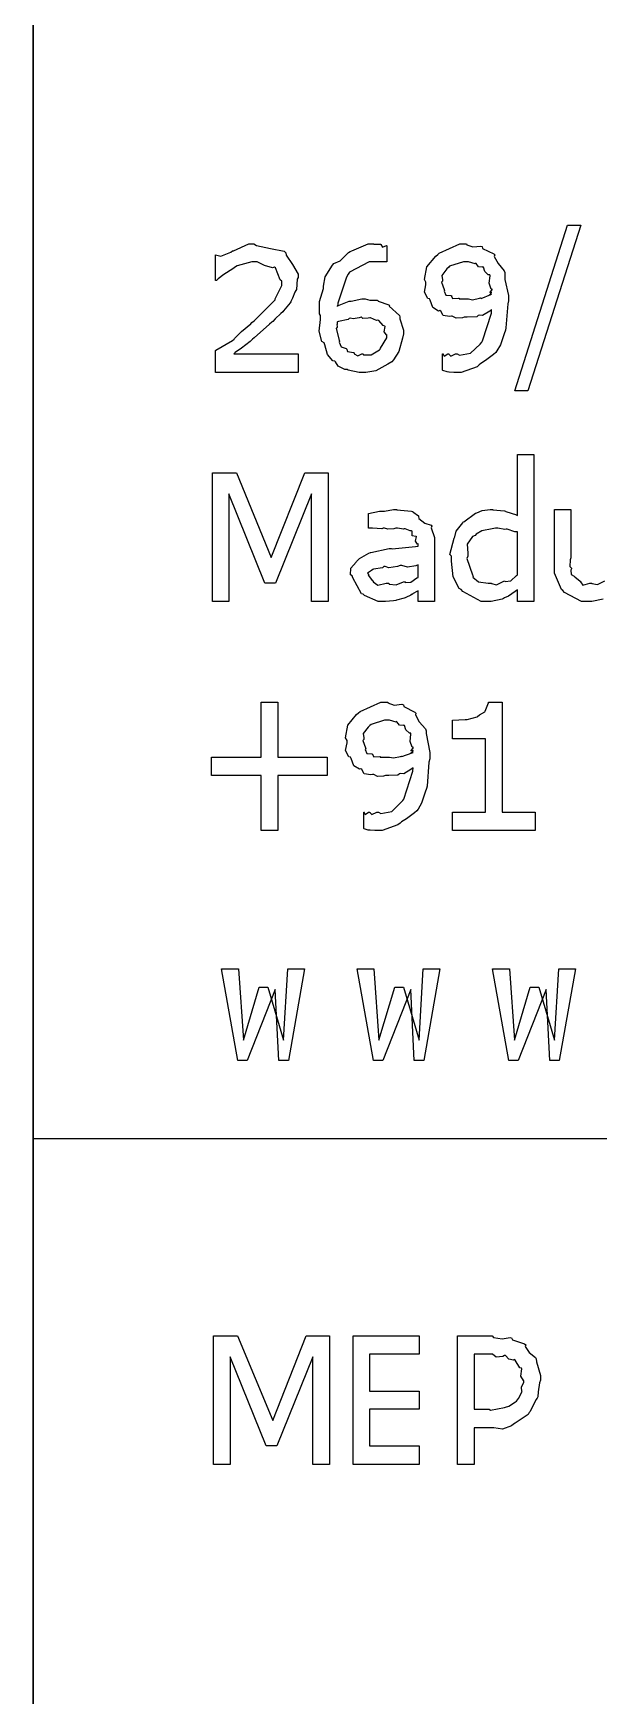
# Model space of a CAD drawing. Extents: x 0 to 23.4, y 0 to 16.5.
# Drawn here: x 19.016 to 19.374, y 1.259 to 2.311 of the extents above; entities that cross this region are included whole.
import ezdxf

# ---------------------------------------------------------------- set-up
doc = ezdxf.new("R2010")
doc.units = 0
doc.layers.get('0').update_dxf_attribs({"linetype": 'CONTINUOUS'})

msp = doc.modelspace()

# ---------------------------------------------------------------- linework, layer by layer
at = {"color": 0}
for points in [[(19.0161, 0.45627), (19.0161, 16.0978)], [(19.0161, 16.0978), (19.0161, 0.45627)], [(19.0161, 16.0978), (19.0161, 0.45627)], [(19.3771, 1.95281), (19.3699, 1.95133), (19.3674, 1.95133), (19.3635, 1.95133), (19.3526, 1.95714), (19.3517, 1.95828), (19.3507, 1.95888), (19.3463, 1.96935), (19.3463, 1.97282), (19.3463, 2.0095), (19.3567, 2.0095), (19.3567, 1.97889), (19.3563, 1.97765), (19.356, 1.97353), (19.3571, 1.97239), (19.3571, 1.97194), (19.3568, 1.97125), (19.3569, 1.96847), (19.3589, 1.96733), (19.3592, 1.96696), (19.3592, 1.96696), (19.3626, 1.96414), (19.3631, 1.96392), (19.3629, 1.96371), (19.3643, 1.96169), (19.3688, 1.96306), (19.3701, 1.96306), (19.3701, 1.96272), (19.3736, 1.96203), (19.3782, 1.96451)], [(19.0161, 1.61133), (22.9271, 1.61133)]]:
    msp.add_lwpolyline(points, dxfattribs=at)
for points in [[(19.3631, 2.18951), (19.3294, 2.08469), (19.3213, 2.08469), (19.3546, 2.18951), (19.3631, 2.18951)], [(19.1839, 2.0964), (19.1315, 2.0964), (19.1315, 2.11029), (19.1317, 2.11051), (19.1424, 2.11649), (19.1433, 2.11746), (19.1436, 2.11789), (19.1481, 2.12218), (19.1539, 2.12717), (19.1547, 2.12788), (19.156, 2.12912), (19.1686, 2.14154), (19.1693, 2.14242), (19.1694, 2.14296), (19.1735, 2.15136), (19.1735, 2.15414), (19.1725, 2.15489), (19.1696, 2.16249), (19.1689, 2.16303), (19.1676, 2.16265), (19.1626, 2.16411), (19.1579, 2.16629), (19.1563, 2.16629), (19.1547, 2.16629), (19.1454, 2.16379), (19.1443, 2.16325), (19.1426, 2.16189), (19.1369, 2.15826), (19.1332, 2.15554), (19.1322, 2.15457), (19.1315, 2.15457), (19.1315, 2.17085), (19.1315, 2.17085), (19.135, 2.16986), (19.1413, 2.17253), (19.1424, 2.17324), (19.1429, 2.17339), (19.1526, 2.17779), (19.1558, 2.17779), (19.1575, 2.17681), (19.1665, 2.17492), (19.175, 2.17312), (19.1762, 2.17215), (19.1764, 2.17068), (19.1803, 2.16465), (19.1839, 2.15858), (19.1839, 2.15653), (19.1833, 2.15543), (19.1828, 2.14893), (19.1825, 2.14828), (19.1819, 2.14708), (19.1804, 2.14339), (19.1796, 2.14165), (19.1793, 2.14111), (19.1788, 2.14035), (19.1746, 2.13536), (19.1742, 2.13482), (19.1729, 2.13374), (19.1694, 2.13032), (19.1678, 2.12864), (19.1672, 2.1281), (19.1658, 2.1269), (19.156, 2.11833), (19.155, 2.11746), (19.1535, 2.11604), (19.1481, 2.11176), (19.144, 2.10889), (19.1431, 2.10813), (19.1839, 2.10813), (19.1839, 2.0964)], [(19.2506, 2.12071), (19.25, 2.11811), (19.2478, 2.10969), (19.2443, 2.10433), (19.2432, 2.10314), (19.2408, 2.10151), (19.2332, 2.09728), (19.2269, 2.0964), (19.225, 2.0964), (19.2225, 2.0964), (19.2157, 2.09787), (19.215, 2.09814), (19.2135, 2.09831), (19.2092, 2.10026), (19.2076, 2.10303), (19.2071, 2.10357), (19.206, 2.10374), (19.2026, 2.10775), (19.2008, 2.11388), (19.2004, 2.11507), (19.199, 2.11589), (19.1972, 2.1224), (19.1982, 2.12993), (19.1982, 2.13243), (19.1974, 2.13351), (19.1974, 2.14122), (19.1999, 2.14958), (19.2001, 2.15088), (19.1999, 2.15099), (19.2011, 2.15696), (19.2057, 2.16433), (19.2065, 2.16542), (19.2065, 2.16542), (19.2106, 2.16704), (19.2158, 2.17225), (19.2169, 2.17301), (19.2179, 2.17324), (19.2283, 2.17779), (19.2319, 2.17779), (19.2319, 2.17746), (19.2361, 2.17763), (19.2364, 2.17757), (19.2364, 2.17725), (19.2374, 2.17572), (19.2399, 2.17665), (19.2401, 2.17649), (19.2401, 2.16629), (19.2397, 2.16629), (19.2387, 2.16629), (19.2367, 2.16629), (19.236, 2.16629), (19.235, 2.16629), (19.2318, 2.16629), (19.2308, 2.16629), (19.229, 2.16629), (19.2165, 2.15978), (19.2156, 2.15847), (19.2146, 2.15668), (19.209, 2.14025), (19.2089, 2.13807), (19.2089, 2.13851), (19.2162, 2.14139), (19.2169, 2.14154), (19.2175, 2.1415), (19.2242, 2.14285), (19.2264, 2.14285), (19.2264, 2.14285), (19.2293, 2.14204), (19.2339, 2.14214), (19.2344, 2.14199), (19.2346, 2.14154), (19.2413, 2.13917), (19.2418, 2.13872), (19.2415, 2.13824), (19.2481, 2.13232), (19.2483, 2.13157), (19.2483, 2.13026), (19.2506, 2.1231), (19.2506, 2.12071)], [(19.3172, 2.14176), (19.3167, 2.13976), (19.3156, 2.12451), (19.3153, 2.1231), (19.3144, 2.12082), (19.3121, 2.11388), (19.3099, 2.10997), (19.3092, 2.109), (19.3076, 2.10769), (19.3026, 2.10394), (19.2996, 2.10194), (19.2986, 2.10118), (19.2974, 2.09999), (19.2872, 2.0964), (19.2838, 2.0964), (19.2826, 2.0964), (19.2796, 2.09663), (19.2793, 2.09663), (19.2783, 2.09668), (19.2756, 2.0976), (19.2753, 2.09771), (19.2753, 2.10813), (19.276, 2.10813), (19.2758, 2.10792), (19.2765, 2.10667), (19.2787, 2.10813), (19.2794, 2.10813), (19.2793, 2.10796), (19.2806, 2.10667), (19.2836, 2.10813), (19.2847, 2.10813), (19.2861, 2.10721), (19.2932, 2.10851), (19.2993, 2.11431), (19.3003, 2.1155), (19.3008, 2.11632), (19.3065, 2.13396), (19.3065, 2.13612), (19.3053, 2.13504), (19.3008, 2.13243), (19.2986, 2.1326), (19.2979, 2.13243), (19.2971, 2.13157), (19.2911, 2.13135), (19.2892, 2.13135), (19.2881, 2.13086), (19.284, 2.13064), (19.2815, 2.13189), (19.281, 2.132), (19.2799, 2.13167), (19.2758, 2.13232), (19.2743, 2.13504), (19.2736, 2.13547), (19.2728, 2.13519), (19.2692, 2.13743), (19.2675, 2.14214), (19.2671, 2.14285), (19.2661, 2.14312), (19.2639, 2.14719), (19.2649, 2.15192), (19.2649, 2.15349), (19.264, 2.15517), (19.2654, 2.16314), (19.2711, 2.16997), (19.2724, 2.17106), (19.2732, 2.17176), (19.2864, 2.17779), (19.2907, 2.17779), (19.2908, 2.17719), (19.2947, 2.17589), (19.2997, 2.17638), (19.3006, 2.17606), (19.3008, 2.17492), (19.3079, 2.17144), (19.3085, 2.17085), (19.3082, 2.16976), (19.3106, 2.16525), (19.3144, 2.16075), (19.3149, 2.15956), (19.3149, 2.15511), (19.3172, 2.14513), (19.3172, 2.14176)], [(19.3068, 2.14914), (19.3063, 2.14914), (19.305, 2.15283), (19.3056, 2.1575), (19.3053, 2.15804), (19.3044, 2.1581), (19.3022, 2.16021), (19.3014, 2.16292), (19.301, 2.16325), (19.3006, 2.16292), (19.2981, 2.16314), (19.2967, 2.16531), (19.2961, 2.16542), (19.296, 2.1651), (19.2919, 2.16629), (19.2906, 2.16629), (19.2886, 2.16629), (19.2799, 2.16357), (19.2793, 2.16303), (19.2781, 2.16189), (19.2749, 2.15782), (19.2753, 2.15506), (19.2753, 2.15414), (19.2747, 2.15343), (19.2764, 2.14887), (19.2767, 2.14849), (19.2764, 2.14785), (19.2775, 2.14518), (19.2807, 2.14507), (19.2813, 2.14481), (19.281, 2.14469), (19.2818, 2.14307), (19.2856, 2.14339), (19.286, 2.14328), (19.286, 2.1429), (19.2904, 2.14285), (19.2918, 2.14285), (19.2918, 2.14285), (19.2943, 2.14242), (19.2988, 2.14339), (19.2994, 2.1435), (19.2999, 2.14324), (19.3061, 2.14567), (19.3065, 2.14589), (19.3063, 2.14572), (19.3053, 2.14556), (19.3065, 2.14681), (19.3065, 2.14719), (19.3064, 2.14708), (19.3054, 2.14697), (19.3068, 2.1486), (19.3068, 2.14914)], [(19.2401, 2.12028), (19.2399, 2.12022), (19.2385, 2.12201), (19.239, 2.12537), (19.2389, 2.12571), (19.2378, 2.12597), (19.235, 2.12918), (19.2344, 2.12939), (19.2336, 2.12918), (19.2297, 2.13092), (19.2293, 2.13092), (19.2282, 2.13064), (19.2249, 2.13043), (19.224, 2.13135), (19.2239, 2.13135), (19.2226, 2.13086), (19.2188, 2.13026), (19.2168, 2.13064), (19.2162, 2.13049), (19.2156, 2.12989), (19.2096, 2.12858), (19.2089, 2.12831), (19.2086, 2.12815), (19.2086, 2.12696), (19.2086, 2.12679), (19.2085, 2.12674), (19.2086, 2.12549), (19.2086, 2.12506), (19.2081, 2.12408), (19.2099, 2.11669), (19.2101, 2.11615), (19.2099, 2.1155), (19.2111, 2.11257), (19.2143, 2.11149), (19.2147, 2.11117), (19.2147, 2.11117), (19.2153, 2.1096), (19.219, 2.10889), (19.2194, 2.10878), (19.2194, 2.10824), (19.2217, 2.10678), (19.2243, 2.10813), (19.2251, 2.10813), (19.2253, 2.10758), (19.2301, 2.10742), (19.2354, 2.11068), (19.236, 2.11117), (19.2361, 2.11165), (19.2401, 2.11817), (19.2401, 2.12028)], [(19.3333, 1.95133), (19.3229, 1.95133), (19.3229, 1.95871), (19.3214, 1.95768), (19.3172, 1.95469), (19.3147, 1.95361), (19.314, 1.95329), (19.3131, 1.95281), (19.3063, 1.95133), (19.304, 1.95133), (19.2999, 1.95133), (19.2883, 1.95768), (19.2872, 1.95893), (19.286, 1.95958), (19.2822, 1.96701), (19.281, 1.97678), (19.281, 1.97999), (19.2801, 1.98107), (19.2828, 1.99149), (19.2832, 1.99235), (19.2832, 1.99235), (19.284, 1.99582), (19.2882, 2.00125), (19.2888, 2.0019), (19.289, 2.00179), (19.2964, 2.00722), (19.2972, 2.00754), (19.2972, 2.00754), (19.3006, 2.00896), (19.3056, 2.0095), (19.3072, 2.0095), (19.3072, 2.00928), (19.3147, 2.00879), (19.3153, 2.00863), (19.3156, 2.00836), (19.3222, 2.00612), (19.3229, 2.00581), (19.3229, 2.04443), (19.3333, 2.04443), (19.3333, 1.95133)], [(19.2029, 1.95133), (19.1925, 1.95133), (19.1925, 2.01947), (19.1696, 1.96306), (19.1628, 1.96306), (19.14, 2.01947), (19.14, 1.95133), (19.1296, 1.95133), (19.1296, 2.03271), (19.1449, 2.03271), (19.1669, 1.97911), (19.1882, 2.03271), (19.2029, 2.03271), (19.2029, 1.95133)], [(19.2703, 1.95133), (19.2599, 1.95133), (19.2599, 1.95806), (19.2592, 1.95763), (19.2569, 1.95632), (19.2564, 1.956), (19.2562, 1.95589), (19.2553, 1.95529), (19.2522, 1.95389), (19.2518, 1.95372), (19.2511, 1.9534), (19.2462, 1.95215), (19.2458, 1.95199), (19.2443, 1.95182), (19.2393, 1.95133), (19.2378, 1.95133), (19.2346, 1.95133), (19.226, 1.95514), (19.2251, 1.95589), (19.224, 1.95628), (19.2185, 1.96642), (19.2181, 1.96761), (19.2172, 1.96821), (19.2174, 1.97244), (19.2206, 1.97618), (19.221, 1.97672), (19.221, 1.97672), (19.2229, 1.97857), (19.2287, 1.98204), (19.2297, 1.98236), (19.2299, 1.98242), (19.2417, 1.98486), (19.2429, 1.98497), (19.2436, 1.98465), (19.2583, 1.98622), (19.2599, 1.98628), (19.2599, 1.98779), (19.2596, 1.98774), (19.2582, 1.98947), (19.2589, 1.99246), (19.2588, 1.99278), (19.2585, 1.99251), (19.2562, 1.99289), (19.2561, 1.99582), (19.2557, 1.99604), (19.2549, 1.99599), (19.2517, 1.99735), (19.2512, 1.99735), (19.2506, 1.99707), (19.2469, 1.99778), (19.2458, 1.99778), (19.2446, 1.99744), (19.2407, 1.99718), (19.2386, 1.99778), (19.2379, 1.99778), (19.2369, 1.9974), (19.231, 1.99778), (19.229, 1.99778), (19.2285, 1.99778), (19.2285, 2.00711), (19.2285, 2.00711), (19.2354, 2.00851), (19.2363, 2.00863), (19.2387, 2.00863), (19.2444, 2.0095), (19.2464, 2.0095), (19.2465, 2.00928), (19.2558, 2.00863), (19.2567, 2.0084), (19.2567, 2.00814), (19.2601, 2.00558), (19.2601, 2.00515), (19.2603, 2.00396), (19.2643, 2.00092), (19.2683, 1.99972), (19.2686, 1.99908), (19.2683, 1.99799), (19.2703, 1.99197), (19.2703, 1.98996), (19.2703, 1.95133)], [(19.3229, 1.96826), (19.3229, 1.99539), (19.3213, 1.99544), (19.3163, 1.99707), (19.3157, 1.99713), (19.3149, 1.9969), (19.3104, 1.99778), (19.309, 1.99778), (19.3068, 1.9974), (19.3003, 1.99604), (19.2967, 1.99397), (19.296, 1.99322), (19.2944, 1.99257), (19.2911, 1.98757), (19.2914, 1.98188), (19.2914, 1.97999), (19.2908, 1.97857), (19.2943, 1.96815), (19.2949, 1.96739), (19.2947, 1.96685), (19.2982, 1.96386), (19.3043, 1.96306), (19.3064, 1.96306), (19.3064, 1.96272), (19.3096, 1.96192), (19.3142, 1.96414), (19.3149, 1.96436), (19.315, 1.96397), (19.3186, 1.96446), (19.3222, 1.96789), (19.3229, 1.96826)], [(19.2599, 1.96653), (19.2599, 1.97456), (19.2585, 1.97385), (19.2533, 1.97319), (19.2497, 1.97418), (19.2486, 1.97412), (19.2468, 1.97353), (19.2413, 1.97276), (19.239, 1.97358), (19.2383, 1.97347), (19.2374, 1.97271), (19.2317, 1.97174), (19.2313, 1.97151), (19.2304, 1.97103), (19.2279, 1.96924), (19.2285, 1.96838), (19.2285, 1.96804), (19.2282, 1.96793), (19.2311, 1.96436), (19.2317, 1.96414), (19.2315, 1.96376), (19.2344, 1.96175), (19.2396, 1.96306), (19.2414, 1.96306), (19.2417, 1.9624), (19.246, 1.96181), (19.2507, 1.96382), (19.2514, 1.96392), (19.2518, 1.96343), (19.2554, 1.96354), (19.2592, 1.96631), (19.2599, 1.96653)], [(19.2024, 1.84125), (19.171, 1.84125), (19.171, 1.80632), (19.1606, 1.80632), (19.1606, 1.84125), (19.129, 1.84125), (19.129, 1.85275), (19.1606, 1.85275), (19.1606, 1.88769), (19.171, 1.88769), (19.171, 1.85275), (19.2024, 1.85275), (19.2024, 1.84125)], [(19.2674, 1.85167), (19.2668, 1.84967), (19.2656, 1.83442), (19.2653, 1.83301), (19.2644, 1.83074), (19.2621, 1.82379), (19.2599, 1.81988), (19.2592, 1.8189), (19.2576, 1.8176), (19.2526, 1.81386), (19.2494, 1.81185), (19.2485, 1.81108), (19.2472, 1.8099), (19.2371, 1.80632), (19.2337, 1.80632), (19.2326, 1.80632), (19.2296, 1.80653), (19.2292, 1.80653), (19.2283, 1.80658), (19.2257, 1.80751), (19.2256, 1.80761), (19.2256, 1.81803), (19.226, 1.81803), (19.2258, 1.81782), (19.2265, 1.81657), (19.2286, 1.81803), (19.2294, 1.81803), (19.2293, 1.81787), (19.2306, 1.81657), (19.2337, 1.81803), (19.2349, 1.81803), (19.2363, 1.81711), (19.2432, 1.81842), (19.2493, 1.82422), (19.2503, 1.82542), (19.2508, 1.82622), (19.2567, 1.84386), (19.2568, 1.84603), (19.2554, 1.84494), (19.251, 1.84233), (19.2488, 1.8425), (19.2481, 1.84233), (19.2472, 1.84147), (19.2413, 1.84125), (19.2392, 1.84125), (19.2381, 1.84076), (19.2342, 1.84056), (19.2318, 1.84179), (19.2311, 1.8419), (19.23, 1.84158), (19.2258, 1.84224), (19.2242, 1.84494), (19.2236, 1.84538), (19.2228, 1.84511), (19.2192, 1.84733), (19.2175, 1.85206), (19.2171, 1.85275), (19.216, 1.85303), (19.2139, 1.8571), (19.2149, 1.86182), (19.2149, 1.86339), (19.214, 1.86507), (19.2154, 1.87304), (19.221, 1.87989), (19.2222, 1.88097), (19.2232, 1.88167), (19.2364, 1.88769), (19.2407, 1.88769), (19.2408, 1.8871), (19.2447, 1.88579), (19.2497, 1.88629), (19.2506, 1.88596), (19.2508, 1.88482), (19.2579, 1.88135), (19.2585, 1.88075), (19.2582, 1.87961), (19.2607, 1.87517), (19.2646, 1.87067), (19.265, 1.86947), (19.265, 1.86774), (19.2674, 1.85568), (19.2674, 1.85167)], [(19.3342, 1.80632), (19.2817, 1.80632), (19.2817, 1.81803), (19.3026, 1.81803), (19.3026, 1.86447), (19.2817, 1.86447), (19.2817, 1.87619), (19.2817, 1.87619), (19.2897, 1.87657), (19.2906, 1.87663), (19.291, 1.87668), (19.2974, 1.87836), (19.2976, 1.87858), (19.2976, 1.87858), (19.2989, 1.87961), (19.3022, 1.88151), (19.3025, 1.88183), (19.3025, 1.88183), (19.3046, 1.88715), (19.3046, 1.88769), (19.3131, 1.88769), (19.3131, 1.81803), (19.3342, 1.81803), (19.3342, 1.80632)], [(19.2568, 1.85906), (19.2562, 1.85906), (19.255, 1.86274), (19.2554, 1.8674), (19.2553, 1.86794), (19.2544, 1.868), (19.2522, 1.87011), (19.2514, 1.87283), (19.251, 1.87315), (19.2506, 1.87283), (19.2481, 1.87304), (19.2465, 1.87522), (19.2461, 1.87532), (19.246, 1.875), (19.2418, 1.87619), (19.2406, 1.87619), (19.2386, 1.87619), (19.2301, 1.87349), (19.2294, 1.87294), (19.2282, 1.87181), (19.2251, 1.86774), (19.2256, 1.86496), (19.2256, 1.86404), (19.225, 1.86333), (19.2267, 1.85878), (19.2268, 1.8584), (19.2265, 1.85775), (19.2275, 1.85508), (19.2307, 1.85499), (19.2311, 1.85471), (19.231, 1.8546), (19.2318, 1.85297), (19.2356, 1.85331), (19.236, 1.85319), (19.236, 1.85281), (19.2403, 1.85275), (19.2418, 1.85275), (19.2418, 1.85275), (19.2443, 1.85232), (19.2488, 1.85331), (19.2494, 1.8534), (19.2497, 1.85314), (19.2562, 1.85558), (19.2568, 1.85579), (19.2565, 1.85562), (19.2554, 1.85547), (19.2568, 1.85672), (19.2568, 1.8571), (19.2565, 1.85693), (19.2554, 1.85688), (19.2568, 1.85851), (19.2568, 1.85906)], [(19.1879, 1.71886), (19.1778, 1.66069), (19.1717, 1.66069), (19.1694, 1.70563), (19.1517, 1.66069), (19.1458, 1.66069), (19.1354, 1.71886), (19.1461, 1.71886), (19.1493, 1.67372), (19.1593, 1.70714), (19.1647, 1.70714), (19.1747, 1.67372), (19.1774, 1.71886), (19.1879, 1.71886)], [(19.2737, 1.71886), (19.2636, 1.66069), (19.2575, 1.66069), (19.2553, 1.70563), (19.2375, 1.66069), (19.2317, 1.66069), (19.2213, 1.71886), (19.2319, 1.71886), (19.2351, 1.67372), (19.2451, 1.70714), (19.2506, 1.70714), (19.2606, 1.67372), (19.2632, 1.71886), (19.2737, 1.71886)], [(19.3596, 1.71886), (19.3494, 1.66069), (19.3433, 1.66069), (19.3411, 1.70563), (19.3233, 1.66069), (19.3175, 1.66069), (19.3071, 1.71886), (19.3178, 1.71886), (19.321, 1.67372), (19.331, 1.70714), (19.3364, 1.70714), (19.3464, 1.67372), (19.349, 1.71886), (19.3596, 1.71886)], [(19.2038, 1.40506), (19.1933, 1.40506), (19.1933, 1.47319), (19.1704, 1.41678), (19.1636, 1.41678), (19.1408, 1.47319), (19.1408, 1.40506), (19.1304, 1.40506), (19.1304, 1.48643), (19.1456, 1.48643), (19.1678, 1.43283), (19.189, 1.48643), (19.2038, 1.48643), (19.2038, 1.40506)], [(19.2607, 1.40506), (19.2188, 1.40506), (19.2188, 1.48643), (19.2607, 1.48643), (19.2607, 1.47493), (19.2292, 1.47493), (19.2292, 1.4515), (19.2607, 1.4515), (19.2607, 1.44), (19.2292, 1.44), (19.2292, 1.41678), (19.2607, 1.41678), (19.2607, 1.40506)], [(19.3374, 1.45844), (19.3368, 1.45671), (19.336, 1.45107), (19.3357, 1.44786), (19.3354, 1.44694), (19.3346, 1.44607), (19.331, 1.43869), (19.3304, 1.43804), (19.3296, 1.43679), (19.3214, 1.4311), (19.3204, 1.43067), (19.3192, 1.42942), (19.3135, 1.4274), (19.3079, 1.42828), (19.3061, 1.42828), (19.2954, 1.42828), (19.2954, 1.40506), (19.285, 1.40506), (19.285, 1.48643), (19.3069, 1.48643), (19.3078, 1.48546), (19.3131, 1.48465), (19.3182, 1.48535), (19.3192, 1.48514), (19.3197, 1.48406), (19.3274, 1.48133), (19.3281, 1.48079), (19.3278, 1.47982), (19.3304, 1.47601), (19.3343, 1.47282), (19.3347, 1.4719), (19.3349, 1.47006), (19.3374, 1.46138), (19.3374, 1.45844)], [(19.3269, 1.45822), (19.3267, 1.45817), (19.3251, 1.46104), (19.3257, 1.4655), (19.3254, 1.46604), (19.3244, 1.46619), (19.3214, 1.47114), (19.3208, 1.47146), (19.3203, 1.47108), (19.3175, 1.47163), (19.3153, 1.47396), (19.3147, 1.47407), (19.3137, 1.47342), (19.3094, 1.47304), (19.3071, 1.47493), (19.3063, 1.47493), (19.2954, 1.47493), (19.2954, 1.44), (19.3049, 1.44), (19.3057, 1.4394), (19.3147, 1.44108), (19.3154, 1.44129), (19.3154, 1.44129), (19.3175, 1.44189), (19.3217, 1.44476), (19.3222, 1.44521), (19.3222, 1.44521), (19.3236, 1.44672), (19.3257, 1.45079), (19.3258, 1.45128), (19.3256, 1.45133), (19.3254, 1.454), (19.3269, 1.45719), (19.3269, 1.45822)]]:
    msp.add_lwpolyline(points, close=True, dxfattribs=at)

doc.saveas('drawing.dxf')
